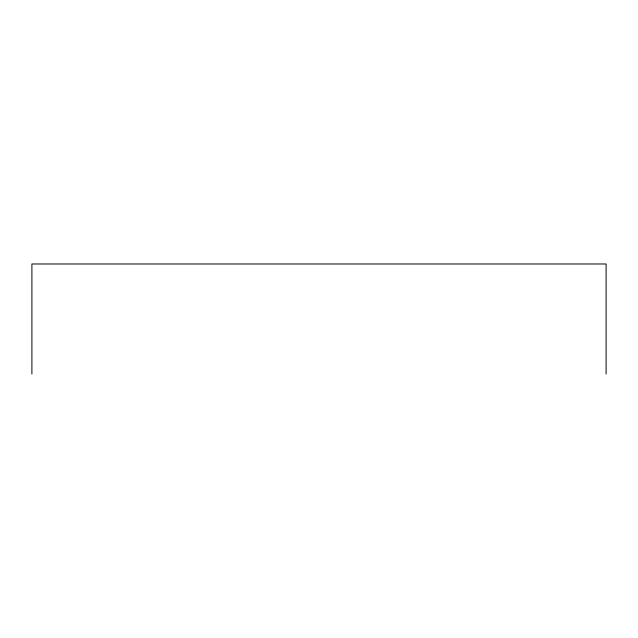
<?xml version="1.0" encoding="UTF-8"?>
<svg xmlns="http://www.w3.org/2000/svg" width="638" height="638" viewBox="0 0 638 638"><rect width="100%" height="100%" fill="white"/><g stroke="black" fill="none" stroke-linecap="round" stroke-linejoin="round"><path stroke-width="0.96" d="M606.1 374.02L606.1 263.98L31.9 263.98L31.9 374.02"/></g></svg>
